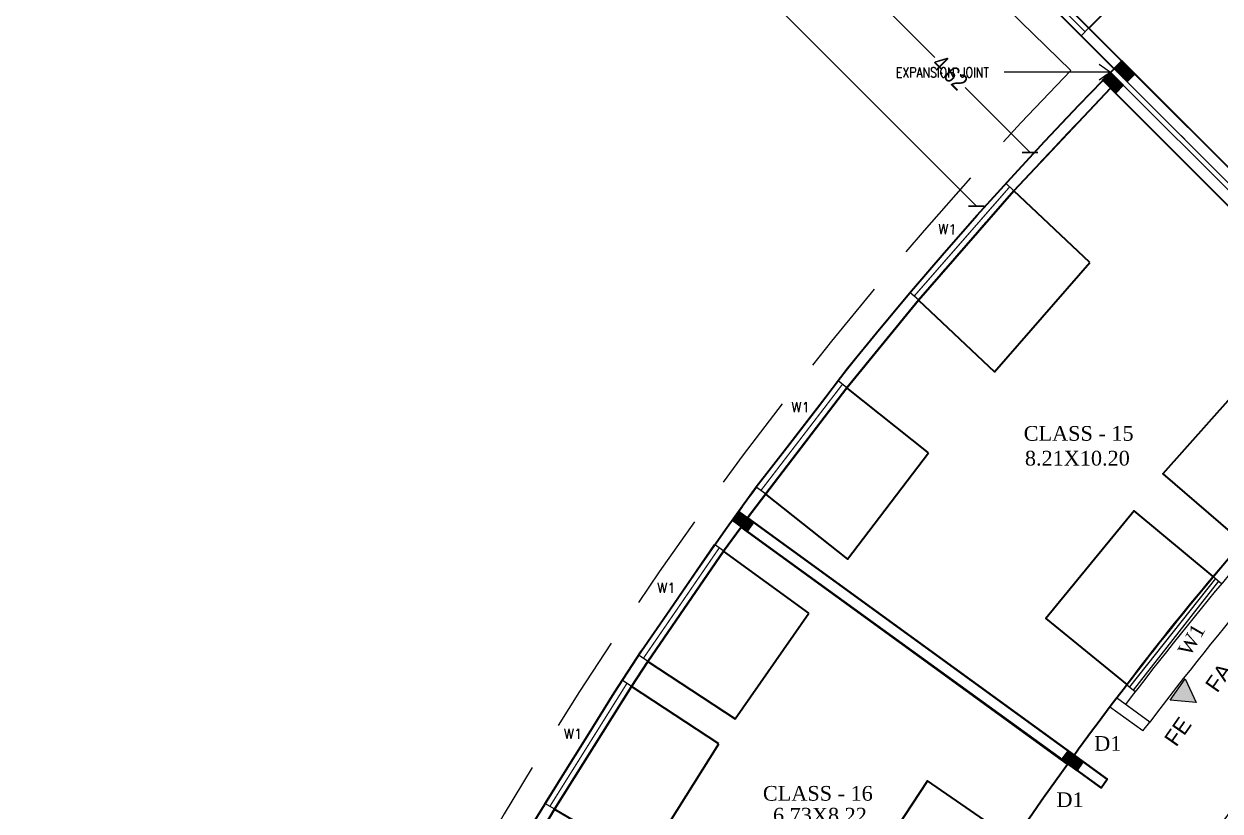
# Model space of a CAD drawing. Header units: metres. Extents: x 43 to 977, y 102 to 459.
# Drawn here: x 759.6 to 783.99, y 207.76 to 223.81 of the extents above; entities that cross this region are included whole.
import ezdxf

# ---------------------------------------------------------------- set-up
doc = ezdxf.new("R2010")
doc.units = ezdxf.units.M
doc.header["$MEASUREMENT"] = 0
doc.header["$PDMODE"] = 3
doc.linetypes.add('HIDDEN', pattern=[0.375, 0.25, -0.125])
doc.layers.get('0').update_dxf_attribs({"lineweight": 0})
doc.layers.get('Defpoints').update_dxf_attribs({"lineweight": 0})
for name, color, linetype, lineweight in [('3', 3, 'Continuous', 0), ('6', 6, 'Continuous', 0), ('BLK_1_FLR_3_BLT_UP_AREA', 4, 'Continuous', 35), ('BLK_1_FLR_3_CARPET_AREA', 10, 'Continuous', 35), ('BLK_1_FLR_3_REGULAR_ROOM_13', 4, 'Continuous', 35), ('BLK_1_FLR_3_REGULAR_ROOM_14', 7, 'Continuous', 35), ('BLK_1_FLR_3_ROOM_13_LIGHT_VENTILATION_2', 7, 'Continuous', 35), ('BLK_1_FLR_3_ROOM_14_LIGHT_VENTILATION_1', 6, 'Continuous', 35), ('BLK_1_FLR_3_ROOM_14_LIGHT_VENTILATION_2', 6, 'Continuous', 35), ('BLK_1_FLR_3_ROOM_14_LIGHT_VENTILATION_3', 6, 'Continuous', 35), ('BLK_1_FLR_3_ROOM_14_LIGHT_VENTILATION_4', 6, 'Continuous', 35), ('BLK_1_FLR_3_ROOM_15_LIGHT_VENTILATION_1', 6, 'Continuous', 35), ('BLK_1_FLR_3_ROOM_15_LIGHT_VENTILATION_2', 6, 'Continuous', 35), ('BLK_1_FLR_3_ROOM_15_LIGHT_VENTILATION_3', 6, 'Continuous', 35), ('Column', 1, 'Continuous', 0), ('fence', 15, 'Continuous', 0), ('FURN', 30, 'Continuous', 0), ('hatch', 7, 'Continuous', 0), ('TE', 9, 'Continuous', 0), ('TEXT', 130, 'Continuous', 0), ('WA', 1, 'Continuous', 0), ('WALL', 7, 'Continuous', 0), ('WIN', 13, 'Continuous', 0)]:
    doc.layers.add(name, color=color, linetype=linetype, lineweight=lineweight)
doc.styles.add('AR', font='arial.ttf')
doc.styles.get("Standard").update_dxf_attribs({"font": 'romans.shx'})
doc.styles.add('style2', font='romantic.ttf')
doc.styles.add('visa', font='swissc.ttf')
doc.dimstyles.new('Copy of o3 400', dxfattribs={"dimscale": 0.23, "dimtxt": 0.9, "dimasz": 1, "dimexe": 5, "dimexo": 9, "dimgap": 0.23, "dimtad": 0, "dimlfac": 4, "dimzin": 3, "dimdsep": 46, "dimtxsty": 'visa', "dimblk": 'ARCHTICK', "dimcen": 0.09, "dimse1": 1, "dimse2": 1, "dimclrd": 7, "dimclre": 256, "dimclrt": 7, "dimadec": 0, "dimazin": 0, "dimtfac": 0.23, "dimtofl": 0, "dimtmove": 2, "dimatfit": 1, "dimldrblk": 'ARCHTICK', "dimfxl": 0, "dimtolj": 1, "dimtzin": 0, "dimarcsym": 0})
doc.dimstyles.new('o3', dxfattribs={"dimscale": 0.23, "dimtxt": 0.9, "dimasz": 1, "dimexe": 5, "dimexo": 9, "dimgap": 0.23, "dimtad": 0, "dimzin": 3, "dimdsep": 46, "dimtxsty": 'visa', "dimblk": 'ARCHTICK', "dimcen": 0.09, "dimse1": 1, "dimse2": 1, "dimclrd": 7, "dimclre": 256, "dimclrt": 7, "dimadec": 0, "dimazin": 0, "dimtfac": 0.23, "dimtofl": 0, "dimtmove": 2, "dimatfit": 1, "dimldrblk": 'ARCHTICK', "dimfxl": 0, "dimtolj": 1, "dimtzin": 0, "dimarcsym": 0})
pattern_1 = [(99, (-3763.5676238, -3212.6407278), (-0.0031354388602, -0.000496604729), [])]

# ---------------------------------------------------------------- blocks, each defined once
blk = doc.blocks.new('_ArchTick')
at = {"color": 0, "const_width": 0.15}
blk.add_lwpolyline([(-0.5, -0.5), (0.5, 0.5)], dxfattribs=at)
blk = doc.blocks.new('*D102')
at = {"layer": 'Defpoints', "color": 0, "lineweight": 30}
for p in [(779.746, 227.351), (781.826, 222.902), (780.115, 221.192)]:
    blk.add_point(p, dxfattribs=at)
at = {"layer": 'WALL', "color": 7, "lineweight": -2}
for p, q in [((776.851, 224.456), (778.176, 223.131)), ((780.115, 221.192), (778.791, 222.516))]:
    blk.add_line(p, q, dxfattribs=at)
at = {"layer": 'WALL', "color": 7, "lineweight": -2, "xscale": 0.23, "yscale": 0.23, "zscale": 0.23}
for p, rotation in [((776.851, 224.456), 135.0000000025056), ((780.115, 221.192), 315.0000000025056)]:
    blk.add_blockref('_ArchTick', p, dxfattribs=dict(at, rotation=rotation))
at = {"layer": 'WALL', "color": 7, "insert": (778.483, 222.824), "char_height": 0.345, "attachment_point": 5, "rotation": 315, "style": 'visa'}
blk.add_mtext('\\A1;4.62', dxfattribs=at)
blk = doc.blocks.new('*D103')
at = {"layer": 'Defpoints', "color": 0, "lineweight": 30}
for p in [(769.672, 235.054), (766.869, 232.252), (781.825, 222.901)]:
    blk.add_point(p, dxfattribs=at)
at = {"layer": 'WALL', "color": 7, "lineweight": -2}
for p, q in [((766.869, 232.252), (772.564, 226.556)), ((779.022, 220.099), (773.327, 225.794))]:
    blk.add_line(p, q, dxfattribs=at)
at = {"layer": 'WALL', "color": 7, "lineweight": -2, "xscale": 0.23, "yscale": 0.23, "zscale": 0.23}
for p, rotation in [((766.869, 232.252), 134.9999999999873), ((779.022, 220.099), 314.9999999999873)]:
    blk.add_blockref('_ArchTick', p, dxfattribs=dict(at, rotation=rotation))
at = {"layer": 'WALL', "color": 7, "insert": (772.946, 226.175), "char_height": 0.345, "attachment_point": 5, "rotation": 315, "style": 'visa'}
blk.add_mtext('\\A1;17.19', dxfattribs=at)

msp = doc.modelspace()

# ---------------------------------------------------------------- hatches: boundary and pattern name
at = {"layer": '3'}
msp.add_hatch(color=8, dxfattribs=at).paths.add_polyline_path([(783.50343, 209.97793), (782.97232, 210.02332), (783.27717, 210.46058)])
at = {"layer": 'hatch'}
h = msp.add_hatch(dxfattribs=at)
h.set_pattern_fill('ANSI31', color=256, scale=0.025396, angle=47.661914, style=0)
h.set_pattern_definition([(85.73883716, (5623.4900865, -2812.548864), (0.0031657472555, -0.0002358758513), [])])
h.paths.add_polyline_path([(782.25658, 222.79418), (782.09496, 222.63256), (781.82559, 222.90193), (781.98721, 223.06355)])
h = msp.add_hatch(dxfattribs=at)
h.set_pattern_fill('ANSI31', color=256, scale=0.025396, angle=47.661914, style=0)
h.set_pattern_definition([(85.73883716, (5623.256635, -2812.7823155), (0.0031657472555, -0.0002358758513), [])])
h.paths.add_polyline_path([(782.02313, 222.56073), (781.86151, 222.39911), (781.59214, 222.66848), (781.75376, 222.8301)])
h = msp.add_hatch(dxfattribs=at)
h.set_pattern_fill('ANSI31', color=256, scale=0.025396, angle=54, style=0)
h.set_pattern_definition([(99, (-3770.286029, -3207.7591186), (-0.0031354388602, -0.000496604729), [])])
h.paths.add_polyline_path([(774.1747, 213.8736), (774.04035, 213.68869), (774.34854, 213.46478), (774.48289, 213.64969)])
h = msp.add_hatch(dxfattribs=at)
h.set_pattern_fill('ANSI31', color=256, scale=0.025396, angle=54, style=0)
h.set_pattern_definition(pattern_1)
h.paths.add_polyline_path([(780.8931, 208.99199), (780.75876, 208.80708), (781.06695, 208.58317), (781.20129, 208.76808)])
h = msp.add_hatch(dxfattribs=at)
h.set_pattern_fill('ANSI31', color=256, scale=0.025396, angle=54, style=0)
h.set_pattern_definition(pattern_1)
h.paths.add_polyline_path([(780.8931, 208.99199), (780.75876, 208.80708), (781.06695, 208.58317), (781.20129, 208.76808)])

# ---------------------------------------------------------------- linework, layer by layer
at = {"layer": 'BLK_1_FLR_3_BLT_UP_AREA', "color": 26, "lineweight": 35}
msp.add_lwpolyline([(770.01878, 207.56893), (770.55065, 208.43938), (771.08829, 209.29651), (771.63682, 210.17101), (772.19355, 211.02586), (772.77079, 211.86761), (773.34747, 212.70856), (773.93839, 213.54842), (774.53115, 214.37254), (775.15196, 215.17265), (775.77793, 215.98701), (776.40208, 216.79636), (777.04624, 217.58811), (777.70049, 218.37155), (778.36471, 219.14655), (779.03879, 219.91299), (779.72264, 220.67073), (780.41612, 221.41965), (781.11666, 222.16382), (781.82766, 222.89448), (769.66978, 235.05241)], dxfattribs=at)
at = {"layer": 'BLK_1_FLR_3_CARPET_AREA', "color": 15, "lineweight": 35, "ltscale": 20}
for points in [[(787.96789, 217.07769), (778.71843, 226.32699)], [(770.11303, 207.28506), (770.41792, 207.7972), (771.98578, 210.3027), (772.32052, 210.81206), (773.86542, 213.05936), (774.22368, 213.55247), (781.5636, 208.2357), (781.69036, 208.41013), (774.35545, 213.73926), (776.3762, 216.39422), (777.83949, 218.18226), (779.78557, 220.4068), (781.75553, 222.49975), (787.73577, 216.51989)]]:
    msp.add_lwpolyline(points, dxfattribs=at)
at = {"layer": 'BLK_1_FLR_3_REGULAR_ROOM_13', "color": 3, "lineweight": 35, "ltscale": 20}
msp.add_lwpolyline([(784.53676, 232.14532), (778.71843, 226.32699), (787.96789, 217.07769), (792.61049, 221.81108), (792.60827, 221.81331), (792.83837, 222.04341), (792.87763, 222.08344), (792.8693, 223.81278)], close=True, dxfattribs=at)
msp.add_lwpolyline([(787.57085, 216.67733, -1.03462168), (787.57244, 216.68283), (781.75553, 222.49975), (779.78557, 220.4068), (777.83949, 218.18226), (776.3762, 216.39422), (774.35545, 213.73926), (781.01234, 208.90274, -0.01771434), (784.15394, 212.90637), (784.27522, 213.0522), (784.27643, 213.05119, -0.01705299)], format="xyb", close=True, dxfattribs=at)
at = {"layer": 'BLK_1_FLR_3_REGULAR_ROOM_14', "color": 3, "lineweight": 35, "ltscale": 20}
msp.add_lwpolyline([(780.8778, 208.71756), (780.75459, 208.80708), (774.22368, 213.55247), (773.86542, 213.05936), (772.32052, 210.81206), (771.98578, 210.3027), (770.41792, 207.7972), (770.11303, 207.28506), (777.19896, 203.1023, -0.0233726)], format="xyb", close=True, dxfattribs=at)
at = {"layer": 'BLK_1_FLR_3_ROOM_13_LIGHT_VENTILATION_2', "color": 3, "lineweight": 35, "ltscale": 20}
msp.add_lwpolyline([(780.65558, 227.40216), (779.14942, 225.89601), (781.31609, 223.72938), (782.82223, 225.23551)], close=True, dxfattribs=at)
at = {"layer": 'BLK_1_FLR_3_ROOM_14_LIGHT_VENTILATION_1', "color": 3, "lineweight": 35, "ltscale": 20}
msp.add_lwpolyline([(781.33649, 218.94682), (779.7855, 220.40672), (777.83949, 218.18226), (777.83773, 218.18011), (779.38875, 216.72023)], close=True, dxfattribs=at)
at = {"layer": 'BLK_1_FLR_3_ROOM_14_LIGHT_VENTILATION_2', "color": 3, "lineweight": 35, "ltscale": 20}
msp.add_lwpolyline([(778.04388, 215.06918), (776.37623, 216.39426), (776.3762, 216.39422), (774.72249, 214.2215), (776.39014, 212.89642)], close=True, dxfattribs=at)
at = {"layer": 'BLK_1_FLR_3_ROOM_14_LIGHT_VENTILATION_3', "color": 3, "lineweight": 35, "ltscale": 20}
msp.add_lwpolyline([(786.31537, 215.3535), (784.69793, 216.74576), (782.82274, 214.63905), (784.44176, 213.24542, -0.01329631)], format="xyb", close=True, dxfattribs=at)
at = {"layer": 'BLK_1_FLR_3_ROOM_14_LIGHT_VENTILATION_4', "color": 3, "lineweight": 35, "ltscale": 20}
msp.add_lwpolyline([(783.84947, 212.54303), (782.23526, 213.8863), (780.43819, 211.69017), (782.08796, 210.34018, -0.01413223)], format="xyb", close=True, dxfattribs=at)
at = {"layer": 'BLK_1_FLR_3_ROOM_15_LIGHT_VENTILATION_1', "color": 3, "lineweight": 35, "ltscale": 20}
msp.add_lwpolyline([(775.60417, 211.79609), (773.86542, 213.05936), (772.32052, 210.81206), (774.10054, 209.64225)], close=True, dxfattribs=at)
at = {"layer": 'BLK_1_FLR_3_ROOM_15_LIGHT_VENTILATION_2', "color": 3, "lineweight": 35, "ltscale": 20}
msp.add_lwpolyline([(773.76579, 209.13289), (771.98578, 210.3027), (770.41792, 207.7972), (772.25394, 206.71736)], close=True, dxfattribs=at)
at = {"layer": 'BLK_1_FLR_3_ROOM_15_LIGHT_VENTILATION_3', "color": 3, "lineweight": 35, "ltscale": 20}
msp.add_lwpolyline([(779.77673, 207.16697), (778.02247, 208.37506), (776.47344, 206.018), (778.24184, 204.80738, -0.01580129)], format="xyb", close=True, dxfattribs=at)
at = {"layer": 'Column'}
for points in [[(781.82559, 222.90193), (781.98721, 223.06355), (782.25658, 222.79418), (782.09496, 222.63256)], [(781.59214, 222.66848), (781.75376, 222.8301), (782.02313, 222.56073), (781.86151, 222.39911)], [(774.04035, 213.68869), (774.1747, 213.8736), (774.48289, 213.64969), (774.34854, 213.46478)], [(780.75876, 208.80708), (780.8931, 208.99199), (781.20129, 208.76808), (781.06695, 208.58317)], [(780.75876, 208.80708), (780.8931, 208.99199), (781.20129, 208.76808), (781.06695, 208.58317)]]:
    msp.add_lwpolyline(points, close=True, dxfattribs=at)
at = {"layer": 'fence', "linetype": 'HIDDEN', "ltscale": 10}
msp.add_line((780.94673, 222.86577), (778.33186, 225.40899), dxfattribs=at)
at = {"layer": 'fence', "linetype": 'HIDDEN', "ltscale": 8}
msp.add_arc((839.07225, 166.58151), 80.9104, 135.9220173, 169.1952229, dxfattribs=at)
at = {"layer": 'FURN'}
msp.add_arc((839.06808, 166.58686), 71.00589, 136.9640264, 142.7396047, dxfattribs=at)
at = {"layer": 'WA', "ltscale": 0.5}
msp.add_lwpolyline([(783.50343, 209.97793), (782.97232, 210.02332), (783.27717, 210.46058)], close=True, dxfattribs=at)
at = {"layer": 'WALL'}
for p, q in [((781.04399, 223.68353), (780.613, 224.11452)), ((781.04816, 223.67819), (780.61717, 224.10917)), ((781.31607, 223.7347), (781.15444, 223.57308)), ((781.31607, 223.7347), (781.31607, 223.7347)), ((781.31607, 223.7347), (787.96781, 217.08296)), ((781.15444, 223.57308), (781.15444, 223.57308)), ((787.96937, 216.75815), (781.15444, 223.57308)), ((787.89754, 216.68632), (781.75851, 222.82535)), ((787.73592, 216.5247), (781.76028, 222.50034)), ((779.78557, 220.41214), (779.6154, 220.56947)), ((779.78557, 220.41214), (779.6154, 220.56947)), ((777.83952, 218.18758), (777.66374, 218.33458)), ((777.83952, 218.18758), (777.66374, 218.33458)), ((776.38037, 216.39422), (776.2015, 216.53745)), ((774.72045, 214.23048), (774.53296, 214.36671)), ((781.69452, 208.41013), (774.35961, 213.73926)), ((781.56017, 208.22522), (774.22526, 213.55434)), ((773.86959, 213.05936), (773.68209, 213.19559)), ((772.32469, 210.81206), (772.1332, 210.93791)), ((771.98994, 210.3027), (771.79845, 210.42855)), ((782.55505, 209.57655), (781.87687, 210.06928)), ((782.41693, 209.39438), (781.7388, 209.88707)), ((782.41693, 209.39438), (782.55505, 209.57655)), ((770.42208, 207.7972), (770.22232, 207.91469))]:
    msp.add_line(p, q, dxfattribs=at)
at = {"layer": 'WALL', "ltscale": 20}
for p, q in [((783.90027, 212.50075), (782.14404, 210.29351)), ((783.84685, 212.54522), (784.02253, 212.399)), ((782.22788, 210.22373), (783.96213, 212.44927)), ((782.08546, 210.34227), (782.26127, 210.19594))]:
    msp.add_line(p, q, dxfattribs=at)
at = {"layer": 'WALL', "color": 7}
msp.add_lwpolyline([(802.15552, 204.17968), (802.15552, 209.22555), (805.40677, 209.22557, -0.20084578), (819.49086, 155.3303), (819.49086, 155.3303), (819.49086, 155.3303), (816.65703, 155.31904), (771.45755, 155.3319, -0.20299324), (785.38563, 209.22557), (788.43825, 209.22557), (788.43825, 204.19789), (802.15552, 204.17968), (802.15552, 209.22555), (805.40677, 209.22557)], format="xyb", dxfattribs=at)
at = {"layer": 'WALL'}
for centre, radius, start, end in [((839.07225, 166.58151), 80.3009, 135.5398043, 141.5299911), ((839.07225, 166.58151), 80.07233, 135.7049052, 141.5306118), ((839.06808, 166.58686), 71.84397, 136.7587299, 142.9366286), ((839.06808, 166.58686), 71.6154, 136.9473044, 142.7503334), ((839.07225, 166.58151), 80.3009, 143.4835582, 144.5164418), ((839.07225, 166.58151), 80.07233, 143.482084, 143.9182249), ((839.07225, 166.58151), 80.07233, 144.0817751, 144.517916), ((839.07225, 166.58151), 80.3009, 146.4700089, 146.9049024), ((839.07225, 166.58151), 80.07233, 146.4693882, 146.9055231), ((842.0603, 165.83217), 71.45549, 142.5300753, 188.5118777), ((839.07225, 166.58151), 71.00589, 143.9077833, 144.0922167), ((839.07225, 166.58151), 71.00589, 143.9077833, 144.0922167), ((839.07225, 166.58151), 80.3009, 149.0220197, 150.0549033), ((839.07225, 166.58151), 80.07233, 149.0205455, 149.4566864)]:
    msp.add_arc(centre, radius, start, end, dxfattribs=at)
at = {"layer": 'WIN', "color": 7}
for p, q in [((781.15444, 223.57308), (778.9878, 225.73973)), ((781.20561, 223.84515), (783.26181, 221.78896)), ((783.10243, 221.62509), (781.04399, 223.68353)), ((782.67557, 222.05078), (781.04816, 223.67819)), ((783.10735, 221.62052), (783.2712, 221.46116)), ((774.53296, 214.36671), (776.2015, 216.53745)), ((774.72045, 214.23048), (776.38037, 216.39422)), ((772.13368, 210.93759), (773.68209, 213.19559)), ((773.86959, 213.05936), (772.32469, 210.81206)), ((770.22232, 207.91469), (771.79893, 210.42823)), ((771.98994, 210.3027), (770.42208, 207.7972))]:
    msp.add_line(p, q, dxfattribs=at)
at = {"layer": 'WIN', "const_width": 0.0254}
for points in [[(781.23526, 223.65389), (779.06861, 225.82054)], [(777.75163, 218.26108), (779.70048, 220.49081)], [(777.75163, 218.26108), (779.70048, 220.49081)], [(776.29094, 216.46584), (774.62671, 214.29859)], [(773.77584, 213.12748), (772.22894, 210.87498)], [(771.8942, 210.36563), (770.3222, 207.85594)]]:
    msp.add_lwpolyline(points, dxfattribs=at)

# ---------------------------------------------------------------- texts
at = {"layer": '6', "char_height": 0.3236911, "width": 16.1756829, "attachment_point": 7, "style": 'AR'}
for s, insert, rotation in [('FA{\\fTimes New Roman|b1|i0|c0|p18;\\L  }', (783.93228, 210.15478), 55.271899), ('FE {\\fTimes New Roman|b1|i0|c0|p18;\\L   }', (783.09664, 209.05317), 55.116205)]:
    msp.add_mtext(s, dxfattribs=dict(at, insert=insert, rotation=rotation))
at = {"layer": 'TEXT', "lineweight": -3, "width": 0.8}
msp.add_text('EXPANSION JOINT', height=0.2031694, dxfattribs=at).set_placement((777.37975, 222.7236))
at = {"layer": 'TEXT', "color": 4, "style": 'style2'}
for s, p in [('CLASS - 15', (779.98626, 215.3126)), ('8.21X10.20', (780.01022, 214.80727)), ('D1', (781.42379, 208.98964)), ('CLASS - 16', (774.66708, 207.97255)), ('D1', (780.65395, 207.8423)), ('6.73X8.22', (774.87367, 207.52679))]:
    msp.add_text(s, height=0.3, dxfattribs=at).set_placement(p)
msp.add_text('W1', height=0.3, rotation=59.971017, dxfattribs=at).set_placement((783.37434, 210.8945))
at = {"layer": 'WALL'}
msp.add_text('W1', height=0.203169, rotation=358.783542, dxfattribs=at).set_placement((778.23807, 219.52843))
msp.add_text('W1', height=0.203169, rotation=358.783542, dxfattribs=at).set_placement((778.23807, 219.52843))
for p in [(775.24531, 215.89332), (772.5077, 212.20893), (770.60441, 209.23709)]:
    msp.add_text('W1', height=0.203169, dxfattribs=at).set_placement(p)

# ---------------------------------------------------------------- dimensions: what is measured, and where the dimension line sits
dim = msp.add_aligned_dim(p1=(781.825, 222.90134), p2=(769.67186, 235.05449), distance=3.96366, dimstyle='o3', override={"dimtxt": 1.5, "dimpost": '\\X'}, dxfattribs=at)
dim.commit()
dim.dimension.update_dxf_attribs({"geometry": '*D103', "text_midpoint": (772.9457, 226.17518)})
dim = msp.add_linear_dim(base=(780.11521, 221.19154), p1=(779.74619, 227.35058), p2=(781.82559, 222.90193), angle=135, dimstyle='o3', override={"dimtxt": 1.5, "dimpost": '\\X'}, dxfattribs=at)
dim.commit()
dim.dimension.update_dxf_attribs({"geometry": '*D102', "text_midpoint": (778.48319, 222.82356)})

# ---------------------------------------------------------------- leaders
at = {"layer": 'TE', "color": 22, "ltscale": 20}
msp.add_leader([(781.75376, 222.8301), (779.58666, 222.8301)], dimstyle='Copy of o3 400', override={"dimtxt": 1, "dimldrblk": 'Open90'}, dxfattribs=at)

doc.saveas('drawing.dxf')
